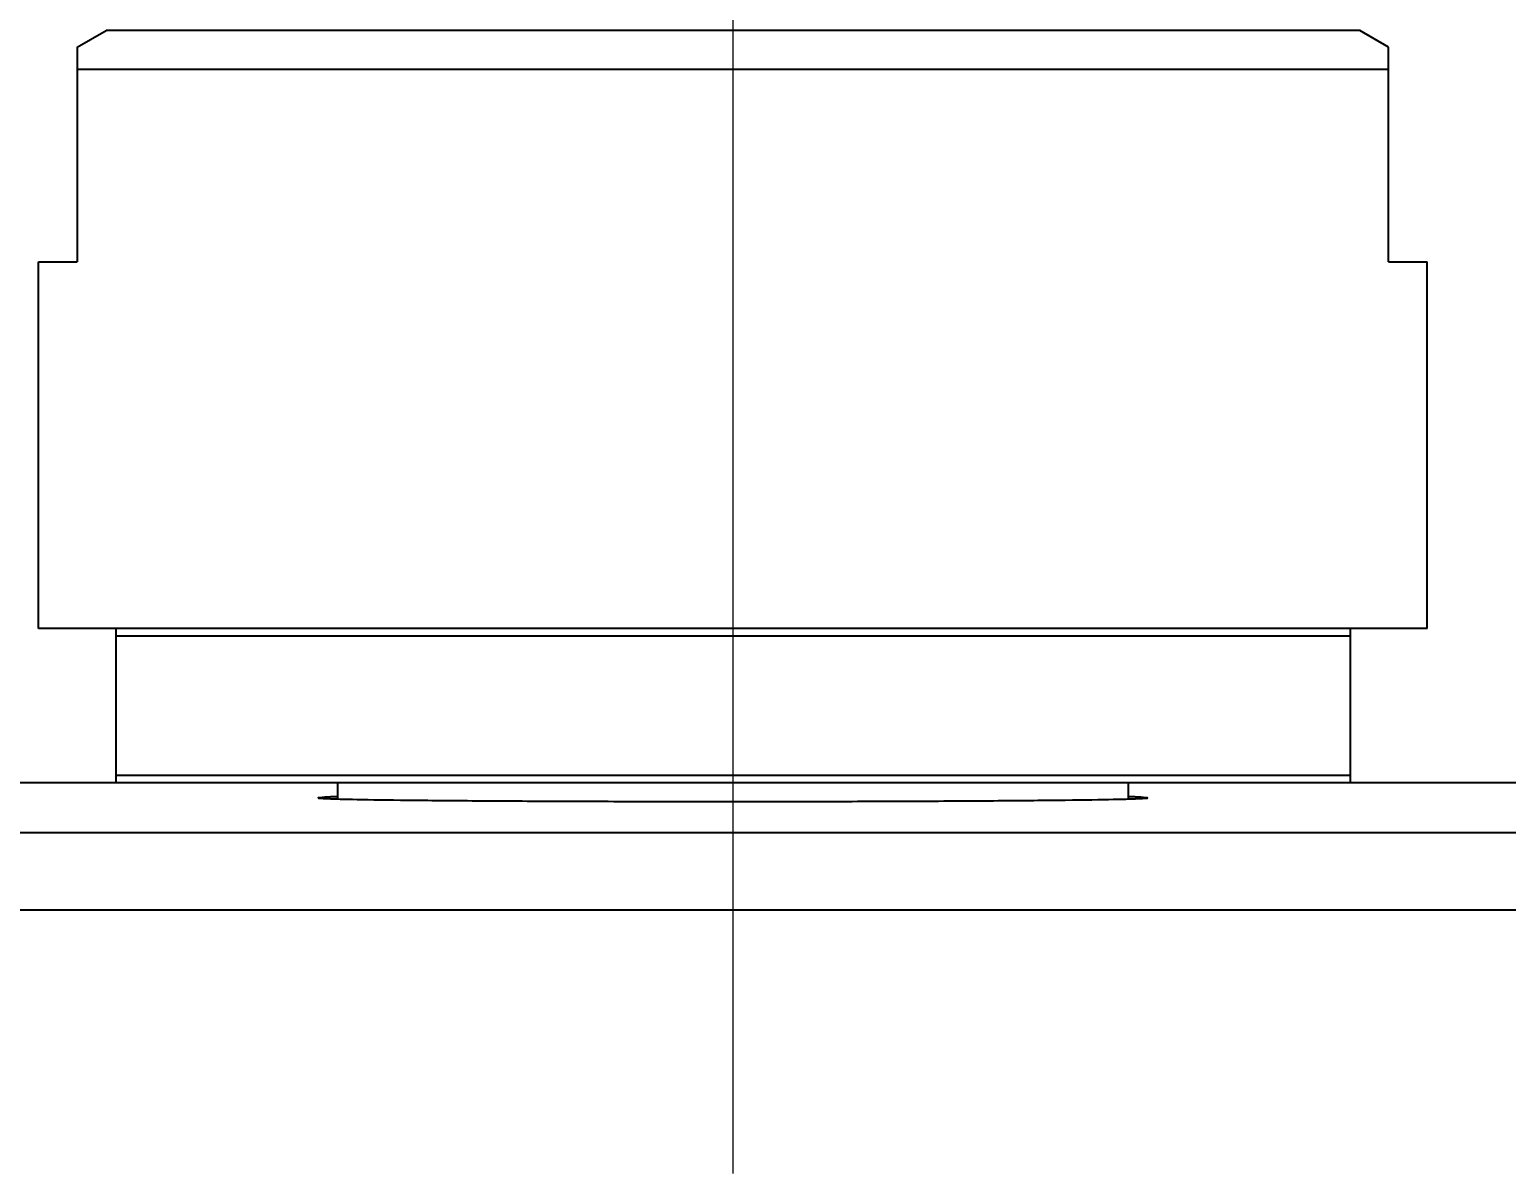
# Model space of a CAD drawing. Extents: x 16296660632 to 16296678186, y -37409619871 to -37409616409.
# Drawn here: x 16296676284.16 to 16296676322.45, y -37409617650.43 to -37409617620.78 of the extents above; entities that cross this region are included whole.
import ezdxf

# ---------------------------------------------------------------- set-up
doc = ezdxf.new("R2010")
doc.units = 0
doc.header["$LTSCALE"] = 10
doc.header["$MEASUREMENT"] = 0
doc.header["$PDMODE"] = 3
doc.header["$PDSIZE"] = -10
doc.linetypes.add('CENTER2', pattern=[28.575, 19.05, -3.175, 3.175, -3.175])
doc.layers.get('0').update_dxf_attribs({"linetype": 'CONTINUOUS'})
doc.layers.get('DEFPOINTS').update_dxf_attribs({"linetype": 'CONTINUOUS'})
doc.layers.add('Cneter', color=1, linetype='CENTER2', lineweight=13)
doc.styles.add('Daelim Dimension', font='')
doc.styles.get('Daelim Dimension').set_extended_font_data('나눔고딕')
doc.dimstyles.new('DEFAULT', dxfattribs={"dimscale": 2, "dimtxt": 2, "dimasz": 2, "dimexe": 0, "dimexo": 2, "dimgap": 1, "dimtad": 1, "dimdec": 1, "dimzin": 9, "dimdsep": 46, "dimtxsty": 'Daelim Dimension', "dimcen": 0.5, "dimclrd": 252, "dimclre": 252, "dimclrt": 3, "dimadec": 1, "dimazin": 0, "dimtfac": 1, "dimtdec": 1, "dimtix": 1, "dimtmove": 0, "dimatfit": 3, "dimfxl": 1, "dimtolj": 1, "dimtzin": 1, "dimlwd": 9, "dimlwe": 9, "dimarcsym": 0})

# ---------------------------------------------------------------- blocks, each defined once
blk = doc.blocks.new('*D5')
at = {"color": 5, "lineweight": 9, "ltscale": 0.5, "transparency": 16777216}
for p, q in [((16296675907.391911, -37409617646.304893), (16296675907.391911, -37409617600.336128)), ((16296676407.391911, -37409617646.304893), (16296676407.391911, -37409617600.336128)), ((16296675915.391911, -37409617602.336128), (16296676399.391911, -37409617602.336128))]:
    blk.add_line(p, q, dxfattribs=at)
at = {"color": 5, "ltscale": 0.5, "transparency": 16777216}
for points in [[(16296675915.391911, -37409617601.002792), (16296675915.391911, -37409617603.669456), (16296675907.391911, -37409617602.336128)], [(16296676399.391911, -37409617601.002792), (16296676399.391911, -37409617603.669456), (16296676407.391911, -37409617602.336128)]]:
    blk.add_solid(points, dxfattribs=at)
at = {"layer": 'DEFPOINTS', "color": 0, "ltscale": 0.5, "transparency": 16777216}
for p in [(16296676407.391911, -37409617602.336128), (16296675907.391911, -37409617650.304893), (16296676407.391911, -37409617650.304893)]:
    blk.add_point(p, dxfattribs=at)
at = {"color": 7, "ltscale": 0.5, "transparency": 16777216, "insert": (16296676157.391911, -37409617589.47776), "char_height": 20, "attachment_point": 5, "style": 'Daelim Dimension'}
blk.add_mtext('\\A1;500', dxfattribs=at)

msp = doc.modelspace()

# ---------------------------------------------------------------- linework, layer by layer
at = {"ltscale": 0.5}
for p, q in [((16296676285.391911, -37409617621.238281), (16296676286.141911, -37409617620.805267)), ((16296676285.391911, -37409617621.238281), (16296676286.141911, -37409617620.805267)), ((16296676318.641911, -37409617620.805267), (16296676286.141911, -37409617620.805267)), ((16296676319.391911, -37409617621.238281), (16296676318.641911, -37409617620.805267)), ((16296676319.391911, -37409617621.238281), (16296676318.641911, -37409617620.805267)), ((16296676285.391911, -37409617621.238281), (16296676285.391911, -37409617626.805267)), ((16296676319.391911, -37409617626.805267), (16296676319.391911, -37409617621.238281)), ((16296676319.391911, -37409617621.815643), (16296676285.391911, -37409617621.815643)), ((16296676284.391911, -37409617626.805267), (16296676285.391911, -37409617626.805267)), ((16296676284.391911, -37409617636.305267), (16296676284.391911, -37409617626.805267)), ((16296676284.391911, -37409617636.305267), (16296676284.391911, -37409617626.805267)), ((16296676319.391911, -37409617626.805267), (16296676320.391911, -37409617626.805267)), ((16296676320.391911, -37409617636.305267), (16296676320.391911, -37409617626.805267)), ((16296676320.391911, -37409617636.305267), (16296676320.391911, -37409617626.805267)), ((16296676320.391911, -37409617636.305267), (16296676284.391911, -37409617636.305267)), ((16296676286.391911, -37409617636.305267), (16296676286.391911, -37409617640.305267)), ((16296676318.391911, -37409617636.505272), (16296676286.391911, -37409617636.505272)), ((16296676318.391911, -37409617636.305267), (16296676318.391911, -37409617640.305267)), ((16296676397.39229, -37409617640.305267), (16296675917.391529, -37409617640.305267)), ((16296676286.391911, -37409617640.10527), (16296676318.391911, -37409617640.10527)), ((16296676292.141911, -37409617640.305267), (16296676292.141911, -37409617640.725639)), ((16296676292.141911, -37409617640.305267), (16296676292.141911, -37409617640.725639)), ((16296676312.641911, -37409617640.305267), (16296676312.641911, -37409617640.725639)), ((16296676312.641911, -37409617640.305267), (16296676312.641911, -37409617640.725639)), ((16296676183.595989, -37409617641.597), (16296676396.100559, -37409617641.597)), ((16296676183.595989, -37409617643.596916), (16296676396.100559, -37409617643.596916))]:
    msp.add_line(p, q, dxfattribs=at)
msp.add_rational_spline([(16296676292.126499, -37409617640.670143), (16296676291.641911, -37409617640.683739), (16296676291.641911, -37409617640.697983), (16296676291.641911, -37409617640.791786), (16296676302.391911, -37409617640.791786), (16296676313.141911, -37409617640.791786), (16296676313.141911, -37409617640.697983), (16296676313.141911, -37409617640.683739), (16296676312.65732, -37409617640.670143)], [0.905558998054, 0.94082334466, 1, 0.707106781187, 1, 0.707106781187, 1, 0.940823344654, 0.905558998047], degree=2, knots=[2.824226232, 2.824226232, 2.824226232, 3.141592654, 3.141592654, 4.71238898, 4.71238898, 6.283185307, 6.283185307, 6.600551729, 6.600551729, 6.600551729], dxfattribs=at)
at = {"layer": 'Cneter', "lineweight": 5, "ltscale": 0.5}
msp.add_line((16296676302.391911, -37409616566.340027), (16296676302.391911, -37409617650.434242), dxfattribs=at)

# ---------------------------------------------------------------- dimensions: what is measured, and where the dimension line sits
at = {"ltscale": 0.5}
dim = msp.add_linear_dim(base=(16296676407.391911, -37409617602.336128), p1=(16296675907.391911, -37409617650.304893), p2=(16296676407.391911, -37409617650.304893), dimstyle='DEFAULT', override={"dimtxt": 10, "dimasz": 4, "dimexe": 1, "dimdec": 0, "dimclrd": 5, "dimclre": 5, "dimclrt": 7}, dxfattribs=at)
dim.commit()
dim.dimension.update_dxf_attribs({"geometry": '*D5', "text_midpoint": (16296676157.391911, -37409617589.47776)})

doc.saveas('drawing.dxf')
